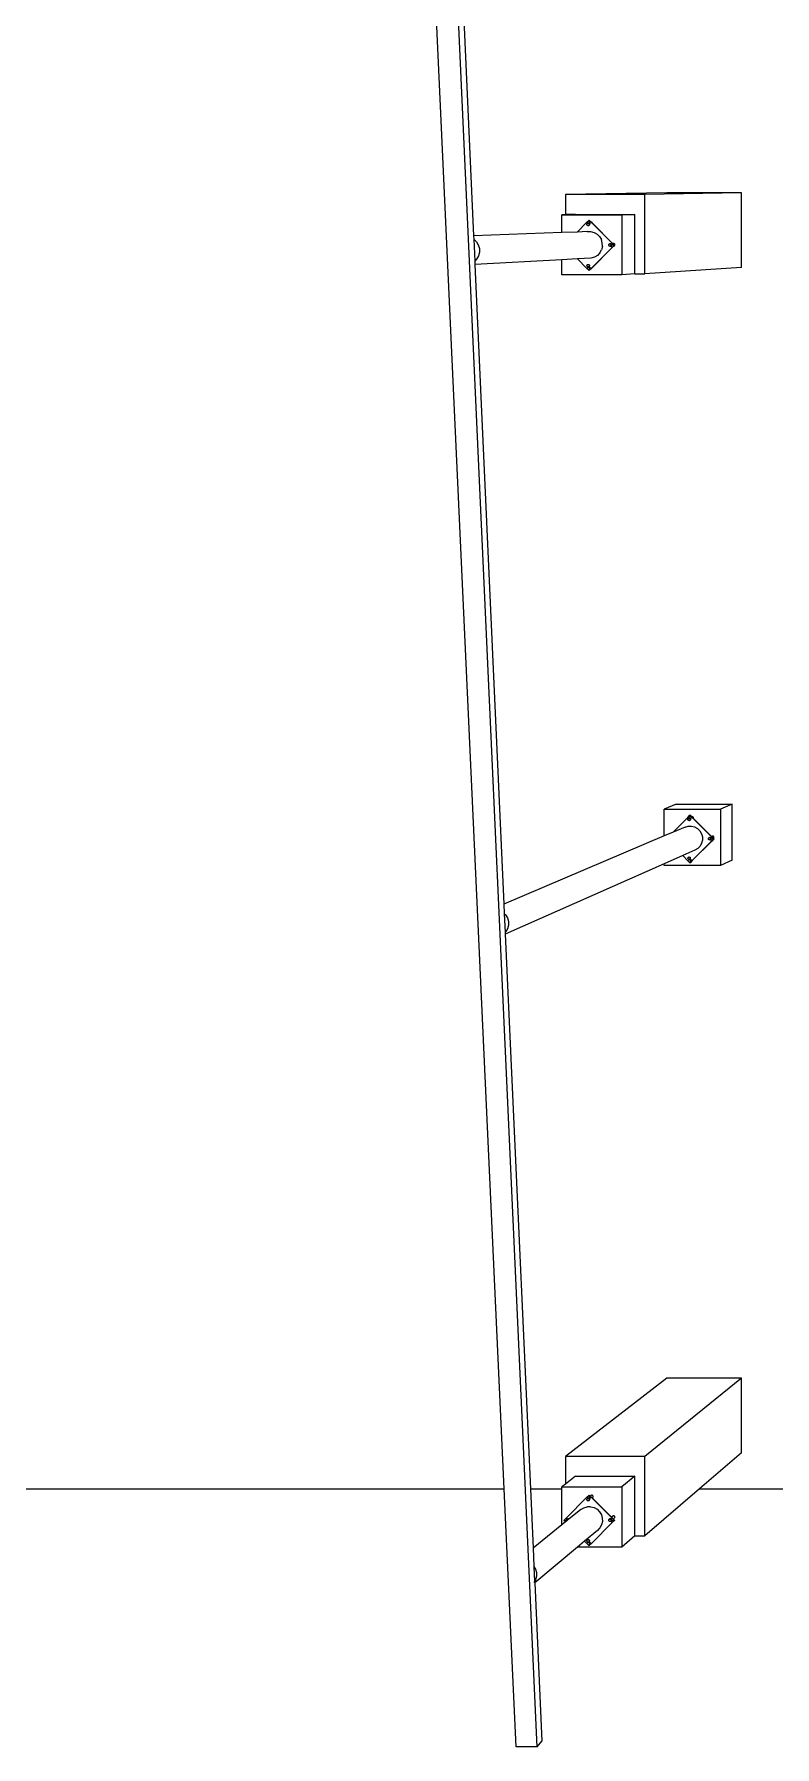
# Model space of a CAD drawing. Header units: inches. Extents: x -1152 to 1243, y -567 to 664.
# Drawn here: x -790 to -524, y -567 to 48 of the extents above; entities that cross this region are included whole.
import ezdxf

# ---------------------------------------------------------------- set-up
doc = ezdxf.new("R2010")
doc.units = ezdxf.units.IN
doc.header["$MEASUREMENT"] = 0

msp = doc.modelspace()

# ---------------------------------------------------------------- linework, layer by layer
for p, q in [((-609.04404, -566.54973), (-658.96416, 529.8555)), ((-620.80275, -473.91114), (-662.20515, 424.37246)), ((-642.70086, 215.36606), (-631.84101, -23.94723)), ((-562.43438, -8.49912), (-598.84842, -9.04938)), ((-570.29792, -9.04938), (-598.84842, -9.04938)), ((-598.84842, -9.04938), (-598.84842, -16.28405)), ((-535.61995, -8.49912), (-570.29792, -9.04938)), ((-570.29792, -37.59988), (-570.29792, -9.04938)), ((-535.61995, -8.49912), (-562.43438, -8.49912)), ((-535.61995, -35.31356), (-535.61995, -8.49912)), ((-598.84842, -16.28405), (-600.13649, -16.31908)), ((-600.13649, -16.31908), (-578.5489, -16.31908)), ((-600.13649, -22.74561), (-600.13649, -16.31908)), ((-595.27961, -16.18701), (-598.84842, -16.28405)), ((-595.27961, -16.18701), (-573.86673, -16.18701)), ((-591.14864, -19.01846), (-590.34756, -18.21738)), ((-590.31507, -18.21638), (-590.34756, -18.21738)), ((-590.34756, -18.21738), (-589.54648, -19.01846)), ((-590.34756, -18.21738), (-590.34756, -19.34421)), ((-590.31507, -18.21638), (-589.51403, -19.01742)), ((-573.86673, -16.18701), (-578.5489, -16.31908)), ((-578.5489, -16.31908), (-578.5489, -37.90666)), ((-573.86673, -37.59988), (-573.86673, -16.18701)), ((-600.13649, -22.74561), (-631.84101, -23.94723)), ((-631.84101, -23.94723), (-631.79028, -25.06511)), ((-594.66855, -22.53837), (-600.13649, -22.74561)), ((-594.66855, -22.53837), (-591.14864, -19.01846)), ((-591.03429, -22.40063), (-594.66855, -22.53837)), ((-591.14864, -19.01846), (-590.91401, -19.1985)), ((-591.13074, -19.79767), (-591.11594, -19.68525)), ((-591.11594, -19.91009), (-591.13074, -19.79767)), ((-591.11594, -19.68525), (-591.07255, -19.58049)), ((-591.07255, -20.01485), (-591.11594, -19.91009)), ((-591.07255, -19.58049), (-591.00352, -19.49054)), ((-591.00352, -20.10481), (-591.07255, -20.01485)), ((-591.03429, -22.40063), (-589.7793, -22.38503)), ((-591.00352, -19.49054), (-590.91356, -19.42151)), ((-590.91356, -20.17384), (-591.00352, -20.10481)), ((-590.91401, -19.1985), (-590.64078, -19.31168)), ((-590.91356, -19.42151), (-590.88242, -19.40861)), ((-590.8088, -20.21723), (-590.91356, -20.17384)), ((-590.88242, -19.40861), (-590.8088, -19.37812)), ((-590.86494, -19.3952), (-590.88242, -19.40861)), ((-590.7565, -19.35028), (-590.86494, -19.3952)), ((-590.8088, -19.37812), (-590.69638, -19.36331)), ((-590.69638, -20.23203), (-590.8088, -20.21723)), ((-590.7605, -20.22359), (-590.74567, -20.22973)), ((-590.64013, -19.33496), (-590.7565, -19.35028)), ((-590.74567, -20.22973), (-590.6293, -20.24505)), ((-590.6293, -19.36112), (-590.69638, -19.36331)), ((-590.69638, -19.36331), (-590.67119, -19.36663)), ((-590.65411, -20.22646), (-590.69638, -20.23203)), ((-590.6293, -20.22973), (-590.69638, -20.23203)), ((-590.67119, -19.36663), (-590.6293, -19.36112)), ((-590.67119, -19.36663), (-590.58396, -19.37812)), ((-590.58396, -20.21723), (-590.65411, -20.22646)), ((-590.6293, -20.22973), (-590.65411, -20.22646)), ((-590.64078, -19.31168), (-590.34756, -19.35028)), ((-590.52376, -19.35028), (-590.64013, -19.33496)), ((-590.6293, -19.36112), (-590.51689, -19.37591)), ((-590.51689, -20.21493), (-590.6293, -20.22973)), ((-590.6293, -20.22973), (-590.6293, -20.2232)), ((-590.6293, -20.24505), (-590.51292, -20.22973)), ((-590.6293, -20.23279), (-590.6293, -20.22973)), ((-590.6293, -20.24505), (-590.6293, -20.23279)), ((-590.58396, -19.37812), (-590.4792, -19.42151)), ((-590.4792, -20.17384), (-590.58396, -20.21723)), ((-590.41531, -19.3952), (-590.52376, -19.35028)), ((-590.51689, -19.37591), (-590.41214, -19.4193)), ((-590.41531, -20.17398), (-590.51689, -20.21493)), ((-590.51292, -20.22973), (-590.40448, -20.18481)), ((-590.4792, -19.42151), (-590.38924, -19.49054)), ((-590.38924, -20.10481), (-590.4792, -20.17384)), ((-590.32219, -19.46665), (-590.41531, -19.3952)), ((-590.32219, -20.10253), (-590.41531, -20.17398)), ((-590.41214, -19.4193), (-590.32219, -19.48832)), ((-590.40448, -20.18481), (-590.31136, -20.11336)), ((-590.38924, -19.49054), (-590.32022, -19.58049)), ((-590.35914, -20.06558), (-590.38924, -20.10481)), ((-590.32022, -20.01485), (-590.35914, -20.06558)), ((-590.35914, -20.06558), (-590.32219, -20.10253)), ((-590.34756, -19.35028), (-590.05435, -19.31168)), ((-590.25074, -19.55978), (-590.32219, -19.46665)), ((-590.32219, -19.48832), (-590.25317, -19.57827)), ((-590.32219, -20.10253), (-590.25074, -20.0094)), ((-590.32022, -19.58049), (-590.27682, -19.68525)), ((-590.27682, -19.91009), (-590.32022, -20.01485)), ((-590.23991, -19.57061), (-590.31136, -19.47749)), ((-590.31136, -20.11336), (-590.23991, -20.02024)), ((-590.27682, -19.68525), (-590.26202, -19.79767)), ((-590.26202, -19.79767), (-590.27682, -19.91009)), ((-590.25317, -19.57827), (-590.20979, -19.68302)), ((-590.20582, -19.66822), (-590.25074, -19.55978)), ((-590.25074, -20.0094), (-590.21157, -19.91484)), ((-590.19499, -19.67905), (-590.23991, -19.57061)), ((-590.23991, -20.02024), (-590.19625, -19.91484)), ((-590.21157, -19.91484), (-590.20979, -19.90783)), ((-590.20979, -19.68302), (-590.19499, -19.79542)), ((-590.19499, -19.79542), (-590.20979, -19.90783)), ((-590.20979, -19.90783), (-590.20582, -19.90096)), ((-590.1905, -19.78459), (-590.20582, -19.66822)), ((-590.20582, -19.90096), (-590.1905, -19.78459)), ((-590.19625, -19.91484), (-590.19499, -19.9118)), ((-590.17967, -19.79542), (-590.19499, -19.67905)), ((-590.19499, -19.9118), (-590.17967, -19.79542)), ((-590.05435, -19.31168), (-589.78111, -19.1985)), ((-589.78111, -19.1985), (-589.54648, -19.01846)), ((-589.7793, -22.38503), (-588.56304, -22.69478)), ((-589.51403, -19.01742), (-589.54648, -19.01846)), ((-589.54648, -19.01846), (-582.06321, -26.50173)), ((-589.51403, -19.01742), (-589.22161, -19.30983)), ((-589.11837, -19.3526), (-589.22161, -19.30983)), ((-589.22161, -19.30983), (-588.9114, -19.62005)), ((-589.02546, -19.42389), (-589.11837, -19.3526)), ((-588.95416, -19.51681), (-589.02546, -19.42389)), ((-588.9114, -19.62005), (-588.95416, -19.51681)), ((-588.9114, -19.62005), (-582.03117, -26.50027)), ((-588.56304, -22.69478), (-587.46839, -23.30877)), ((-587.46839, -23.30877), (-586.56994, -24.18515)), ((-586.56994, -24.18515), (-585.92894, -25.26421)), ((-631.79028, -25.06511), (-631.78662, -25.06717)), ((-631.79028, -25.06511), (-631.42978, -33.0093)), ((-631.78662, -25.06717), (-630.8204, -26.00966)), ((-630.8204, -26.00966), (-630.13104, -27.17012)), ((-630.13104, -27.17012), (-629.76552, -28.46946)), ((-629.74875, -29.81913), (-630.08186, -31.12715)), ((-629.76552, -28.46946), (-629.74875, -29.81913)), ((-582.06321, -28.10389), (-589.53128, -35.57196)), ((-582.03117, -28.10235), (-589.51403, -35.5852)), ((-586.4972, -30.03831), (-587.37358, -30.93675)), ((-586.4972, -30.03831), (-585.88321, -28.94365)), ((-585.58906, -26.4724), (-585.92894, -25.26421)), ((-585.57346, -27.72739), (-585.88321, -28.94365)), ((-585.57346, -27.72739), (-585.58906, -26.4724)), ((-583.29578, -27.18648), (-583.28098, -27.07406)), ((-583.28098, -27.2989), (-583.29578, -27.18648)), ((-583.28098, -27.07406), (-583.23758, -26.9693)), ((-583.23758, -27.40366), (-583.28098, -27.2989)), ((-583.23758, -26.9693), (-583.16856, -26.87934)), ((-583.16856, -27.49362), (-583.23758, -27.40366)), ((-583.16856, -26.87934), (-583.0786, -26.81031)), ((-583.0786, -27.56264), (-583.16856, -27.49362)), ((-583.0786, -26.81031), (-583.05177, -26.7992)), ((-582.97384, -27.60604), (-583.0786, -27.56264)), ((-583.05177, -26.7992), (-582.97384, -26.76692)), ((-583.03087, -26.78317), (-583.05177, -26.7992)), ((-582.92243, -26.73825), (-583.03087, -26.78317)), ((-582.97384, -26.76692), (-582.86142, -26.75212)), ((-582.86142, -27.62084), (-582.97384, -27.60604)), ((-582.92387, -27.61261), (-582.9116, -27.6177)), ((-582.80606, -26.72293), (-582.92243, -26.73825)), ((-582.9116, -27.6177), (-582.79522, -27.63302)), ((-582.79522, -26.74908), (-582.86142, -26.75212)), ((-582.86142, -26.75212), (-582.83986, -26.75496)), ((-582.83887, -27.61787), (-582.86142, -27.62084)), ((-582.82825, -27.61927), (-582.86142, -27.62084)), ((-582.83986, -26.75496), (-582.79522, -26.74908)), ((-582.83986, -26.75496), (-582.749, -26.76692)), ((-582.81641, -27.61491), (-582.83887, -27.61787)), ((-582.83887, -27.61787), (-582.82825, -27.61927)), ((-582.79522, -27.6177), (-582.82825, -27.61927)), ((-582.82825, -27.61927), (-582.80606, -27.62219)), ((-582.749, -27.60604), (-582.81641, -27.61491)), ((-582.79522, -27.6177), (-582.81641, -27.61491)), ((-582.68969, -26.73825), (-582.80606, -26.72293)), ((-582.80606, -27.62219), (-582.79522, -27.62076)), ((-582.79522, -26.74908), (-582.68282, -26.76388)), ((-582.68282, -27.6029), (-582.79522, -27.6177)), ((-582.79522, -27.62076), (-582.68969, -27.60687)), ((-582.79522, -27.6177), (-582.79522, -27.61212)), ((-582.79522, -27.62076), (-582.79522, -27.6177)), ((-582.79522, -27.63302), (-582.67885, -27.6177)), ((-582.79522, -27.63302), (-582.79522, -27.62076)), ((-582.749, -26.76692), (-582.64424, -26.81031)), ((-582.64424, -27.56264), (-582.749, -27.60604)), ((-582.58124, -26.78317), (-582.68969, -26.73825)), ((-582.68969, -27.60687), (-582.68282, -27.6029)), ((-582.68282, -26.76388), (-582.57807, -26.80727)), ((-582.58124, -27.56195), (-582.68282, -27.6029)), ((-582.67885, -27.6177), (-582.57041, -27.57278)), ((-582.64424, -26.81031), (-582.55428, -26.87934)), ((-582.55428, -27.49362), (-582.64424, -27.56264)), ((-582.48812, -26.85462), (-582.58124, -26.78317)), ((-582.58124, -27.56195), (-582.48812, -27.49049)), ((-582.57807, -26.80727), (-582.48812, -26.87629)), ((-582.57041, -27.57278), (-582.47729, -27.50133)), ((-582.55428, -26.87934), (-582.48525, -26.9693)), ((-582.48525, -27.40366), (-582.55428, -27.49362)), ((-582.41667, -26.94774), (-582.48812, -26.85462)), ((-582.48812, -26.87629), (-582.4191, -26.96624)), ((-582.41667, -27.39737), (-582.48812, -27.49049)), ((-582.48525, -26.9693), (-582.44186, -27.07406)), ((-582.44186, -27.2989), (-582.48525, -27.40366)), ((-582.40583, -26.95858), (-582.47729, -26.86546)), ((-582.47729, -27.50133), (-582.40583, -27.40821)), ((-582.44186, -27.07406), (-582.42706, -27.18648)), ((-582.42706, -27.18648), (-582.44186, -27.2989)), ((-582.4191, -26.96624), (-582.37572, -27.07098)), ((-582.37175, -27.05619), (-582.41667, -26.94774)), ((-582.39086, -27.33447), (-582.41667, -27.39737)), ((-582.36092, -27.06702), (-582.40583, -26.95858)), ((-582.40583, -27.40821), (-582.36218, -27.30281)), ((-582.37011, -27.11354), (-582.39422, -27.29667)), ((-582.3775, -27.30281), (-582.39086, -27.33447)), ((-582.39086, -27.33447), (-582.35643, -27.59603)), ((-582.37572, -27.2958), (-582.3775, -27.30281)), ((-582.36218, -27.30281), (-582.3775, -27.30281)), ((-582.37572, -27.07098), (-582.37011, -27.11354)), ((-582.36092, -27.18339), (-582.37572, -27.2958)), ((-582.37572, -27.2958), (-582.37175, -27.28893)), ((-582.36716, -27.09108), (-582.37175, -27.05619)), ((-582.37175, -27.28893), (-582.35643, -27.17256)), ((-582.36716, -27.09108), (-582.37011, -27.11354)), ((-582.37011, -27.11354), (-582.36092, -27.18339)), ((-582.35643, -27.0096), (-582.36716, -27.09108)), ((-582.35643, -27.17256), (-582.36716, -27.09108)), ((-582.36218, -27.30281), (-582.36092, -27.29976)), ((-581.26213, -27.30281), (-582.36218, -27.30281)), ((-582.3456, -27.18339), (-582.36092, -27.06702)), ((-582.36092, -27.29976), (-582.3456, -27.18339)), ((-582.24325, -26.73636), (-582.35643, -27.0096)), ((-582.35643, -27.59603), (-582.24325, -27.86926)), ((-582.06321, -26.50173), (-582.24325, -26.73636)), ((-582.24325, -27.86926), (-582.06321, -28.10389)), ((-582.03117, -26.50027), (-582.06321, -26.50173)), ((-582.06321, -26.50173), (-581.26213, -27.30281)), ((-582.04441, -28.08509), (-582.06321, -28.10389)), ((-582.03117, -28.10235), (-582.06321, -28.10389)), ((-581.52007, -27.56075), (-582.04441, -28.08509)), ((-582.04441, -28.08509), (-582.03117, -28.10235)), ((-582.03117, -26.50027), (-581.85225, -26.6792)), ((-581.48496, -27.55613), (-582.03117, -28.10235)), ((-581.52583, -26.66423), (-581.85225, -26.6792)), ((-581.85225, -26.6792), (-581.78238, -26.74906)), ((-581.75015, -26.72434), (-581.78238, -26.74906)), ((-581.78238, -26.74906), (-581.23014, -27.30131)), ((-581.64195, -26.67952), (-581.75015, -26.72434)), ((-581.52583, -26.66423), (-581.64195, -26.67952)), ((-581.40972, -26.67952), (-581.52583, -26.66423)), ((-581.26213, -27.30281), (-581.52007, -27.56075)), ((-581.52007, -27.56075), (-581.48496, -27.55613)), ((-581.23014, -27.30131), (-581.48496, -27.55613)), ((-581.48496, -27.55613), (-581.40972, -27.54622)), ((-581.30151, -26.72434), (-581.40972, -26.67952)), ((-581.40972, -27.54622), (-581.30151, -27.5014)), ((-581.20859, -26.79563), (-581.30151, -26.72434)), ((-581.30151, -27.5014), (-581.20859, -27.43011)), ((-581.23014, -27.30131), (-581.26213, -27.30281)), ((-581.1373, -26.88855), (-581.20859, -26.79563)), ((-581.20859, -27.43011), (-581.13718, -27.33719)), ((-581.09248, -26.99675), (-581.1373, -26.88855)), ((-581.13718, -27.33719), (-581.09259, -27.22899)), ((-581.09259, -27.22899), (-581.07719, -27.11287)), ((-581.07719, -27.11287), (-581.09248, -26.99675)), ((-630.74217, -32.30438), (-631.42978, -33.0093)), ((-631.42978, -33.0093), (-631.37685, -34.17567)), ((-600.13649, -32.48467), (-631.37685, -34.17567)), ((-631.37685, -34.17567), (-620.95151, -263.91383)), ((-630.08186, -31.12715), (-630.74217, -32.30438)), ((-594.55334, -32.18246), (-600.13649, -32.48467)), ((-600.13649, -37.90666), (-600.13649, -32.48467)), ((-589.66083, -31.91764), (-594.55334, -32.18246)), ((-591.14864, -35.58716), (-594.55334, -32.18246)), ((-590.91401, -35.40712), (-591.14864, -35.58716)), ((-590.34756, -36.38824), (-591.14864, -35.58716)), ((-591.14157, -34.61356), (-591.12677, -34.50114)), ((-591.12677, -34.72598), (-591.14157, -34.61356)), ((-591.12677, -34.50114), (-591.08338, -34.39638)), ((-591.08338, -34.83074), (-591.12677, -34.72598)), ((-591.08338, -34.39638), (-591.01435, -34.30642)), ((-591.01435, -34.92069), (-591.08338, -34.83074)), ((-591.01435, -34.30642), (-590.92439, -34.23739)), ((-590.92439, -34.98972), (-591.01435, -34.92069)), ((-590.92439, -34.23739), (-590.81964, -34.194)), ((-590.81964, -35.03311), (-590.92439, -34.98972)), ((-590.64078, -35.29394), (-590.91401, -35.40712)), ((-590.81964, -34.194), (-590.70722, -34.1792)), ((-590.76538, -35.04026), (-590.81964, -35.03311)), ((-590.76538, -35.04026), (-590.7565, -35.04393)), ((-590.70722, -35.04792), (-590.76538, -35.04026)), ((-590.7565, -35.04393), (-590.64013, -35.05926)), ((-590.64013, -34.17532), (-590.70722, -34.1792)), ((-590.70722, -34.1792), (-590.68841, -34.18168)), ((-590.65856, -35.04151), (-590.70722, -35.04792)), ((-590.64013, -35.04393), (-590.70722, -35.04792)), ((-590.68841, -34.18168), (-590.64013, -34.17532)), ((-590.68841, -34.18168), (-590.5948, -34.194)), ((-590.5948, -35.03311), (-590.65856, -35.04151)), ((-590.64013, -35.04393), (-590.65856, -35.04151)), ((-590.34756, -35.25534), (-590.64078, -35.29394)), ((-590.64013, -34.17532), (-590.52772, -34.19012)), ((-590.52772, -35.02914), (-590.64013, -35.04393)), ((-590.64013, -35.04393), (-590.64013, -35.03908)), ((-590.64013, -35.05926), (-590.52376, -35.04393)), ((-590.64013, -35.05926), (-590.64013, -35.04393)), ((-590.5948, -34.194), (-590.49004, -34.23739)), ((-590.49004, -34.98972), (-590.5948, -35.03311)), ((-590.52772, -34.19012), (-590.42298, -34.2335)), ((-590.42298, -34.98575), (-590.52772, -35.02914)), ((-590.52376, -35.04393), (-590.41531, -34.99902)), ((-590.49004, -34.23739), (-590.40008, -34.30642)), ((-590.40008, -34.92069), (-590.49004, -34.98972)), ((-590.42298, -34.2335), (-590.33303, -34.30252)), ((-590.33303, -34.91673), (-590.42298, -34.98575)), ((-590.41531, -34.99902), (-590.32219, -34.92756)), ((-590.40008, -34.30642), (-590.33105, -34.39638)), ((-590.33105, -34.83074), (-590.40008, -34.92069)), ((-590.05435, -35.29394), (-590.34756, -35.25534)), ((-590.33031, -36.37099), (-590.34756, -36.38824)), ((-590.31507, -36.38624), (-590.34756, -36.38824)), ((-590.33303, -34.30252), (-590.26401, -34.39247)), ((-590.26401, -34.82678), (-590.33303, -34.91673)), ((-590.33105, -34.39638), (-590.28766, -34.50114)), ((-590.28766, -34.72598), (-590.33105, -34.83074)), ((-589.54648, -35.58716), (-590.33031, -36.37099)), ((-590.31507, -36.38624), (-590.33031, -36.37099)), ((-590.25074, -34.38481), (-590.32219, -34.29169)), ((-590.32219, -34.92756), (-590.25074, -34.83444)), ((-590.32219, -34.92756), (-590.32219, -36.38824)), ((-589.51403, -35.5852), (-590.31507, -36.38624)), ((-590.28766, -34.50114), (-590.27286, -34.61356)), ((-590.27286, -34.61356), (-590.28766, -34.72598)), ((-590.26401, -34.39247), (-590.22062, -34.49722)), ((-590.22062, -34.72203), (-590.26401, -34.82678)), ((-590.20582, -34.49325), (-590.25074, -34.38481)), ((-590.25074, -34.83444), (-590.20582, -34.726)), ((-590.22062, -34.49722), (-590.20582, -34.60963)), ((-590.20582, -34.60963), (-590.22062, -34.72203)), ((-590.1905, -34.60963), (-590.20582, -34.49325)), ((-590.20582, -34.726), (-590.1905, -34.60963)), ((-589.78111, -35.40712), (-590.05435, -35.29394)), ((-589.54648, -35.58716), (-589.78111, -35.40712)), ((-588.45264, -31.57775), (-589.66083, -31.91764)), ((-589.53128, -35.57196), (-589.54648, -35.58716)), ((-589.51403, -35.5852), (-589.54648, -35.58716)), ((-589.51403, -35.5852), (-589.53128, -35.57196)), ((-587.37358, -30.93675), (-588.45264, -31.57775)), ((-535.61995, -35.31356), (-570.29792, -37.59988)), ((-578.5489, -37.90666), (-600.13649, -37.90666)), ((-573.86673, -37.59988), (-578.5489, -37.90666)), ((-573.86673, -37.59988), (-570.29792, -37.59988)), ((-559.08258, -228.04232), (-563.36462, -229.78891)), ((-563.36462, -229.78891), (-543.09977, -229.78891)), ((-563.36462, -239.43853), (-563.36462, -229.78891)), ((-560.16959, -238.08059), (-554.85265, -232.76365)), ((-559.08258, -228.04232), (-538.97175, -228.04232)), ((-554.85265, -232.76365), (-554.10075, -232.01175)), ((-554.85265, -232.76365), (-554.63242, -232.93263)), ((-554.83197, -233.5178), (-554.81808, -233.41228)), ((-554.81808, -233.62331), (-554.83197, -233.5178)), ((-554.81808, -233.41228), (-554.77735, -233.31395)), ((-554.77735, -233.72164), (-554.81808, -233.62331)), ((-554.77735, -233.31395), (-554.71256, -233.22952)), ((-554.71256, -233.22952), (-554.70256, -233.22185)), ((-554.70256, -233.22185), (-554.62813, -233.16473)), ((-554.67377, -233.18432), (-554.70256, -233.22185)), ((-554.58636, -233.11725), (-554.67377, -233.18432)), ((-554.63242, -232.93263), (-554.37596, -233.03886)), ((-554.57004, -233.14067), (-554.62813, -233.16473)), ((-554.48458, -233.07509), (-554.58636, -233.11725)), ((-554.57004, -233.14067), (-554.56901, -233.13988)), ((-554.56901, -233.13988), (-554.5298, -233.124)), ((-554.5298, -233.124), (-554.47069, -233.09915)), ((-554.5298, -233.124), (-554.42428, -233.11011)), ((-554.37535, -233.06071), (-554.48458, -233.07509)), ((-554.47069, -233.09915), (-554.36519, -233.08526)), ((-554.42428, -233.11011), (-554.31877, -233.124)), ((-554.37596, -233.03886), (-554.10075, -233.07509)), ((-554.26613, -233.07509), (-554.37535, -233.06071)), ((-554.36519, -233.08526), (-554.25968, -233.09915)), ((-554.31877, -233.124), (-554.22044, -233.16473)), ((-554.16434, -233.11725), (-554.26613, -233.07509)), ((-554.25968, -233.09915), (-554.16136, -233.13988)), ((-554.22044, -233.16473), (-554.13601, -233.22952)), ((-554.07694, -233.18432), (-554.16434, -233.11725)), ((-554.16136, -233.13988), (-554.07694, -233.20466)), ((-554.13601, -233.22952), (-554.07122, -233.31395)), ((-554.07212, -231.99977), (-554.10075, -232.01175)), ((-554.10075, -232.01175), (-553.34885, -232.76365)), ((-554.10075, -232.01175), (-554.10075, -233.06939)), ((-554.10075, -233.07509), (-553.82554, -233.03886)), ((-554.00987, -233.27172), (-554.07694, -233.18432)), ((-554.07694, -233.20466), (-554.01216, -233.28908)), ((-554.07694, -233.78115), (-554.00987, -233.69375)), ((-554.07212, -231.99977), (-553.43751, -232.63437)), ((-554.07122, -233.31395), (-554.03049, -233.41228)), ((-554.03049, -233.62331), (-554.07122, -233.72164)), ((-553.9997, -233.28189), (-554.06677, -233.19449)), ((-554.06677, -233.79132), (-553.9997, -233.70391)), ((-554.03049, -233.41228), (-554.0166, -233.5178)), ((-554.0166, -233.5178), (-554.03049, -233.62331)), ((-554.01216, -233.28908), (-553.97143, -233.3874)), ((-553.96771, -233.37351), (-554.00987, -233.27172)), ((-554.00987, -233.69375), (-553.97311, -233.60499)), ((-553.95754, -233.38368), (-553.9997, -233.28189)), ((-553.9997, -233.70391), (-553.95873, -233.60499)), ((-553.97311, -233.60499), (-553.97143, -233.59841)), ((-553.97143, -233.3874), (-553.95754, -233.4929)), ((-553.95754, -233.4929), (-553.97143, -233.59841)), ((-553.97143, -233.59841), (-553.96771, -233.59196)), ((-553.95333, -233.48274), (-553.96771, -233.37351)), ((-553.96771, -233.59196), (-553.95333, -233.48274)), ((-553.95873, -233.60499), (-553.95754, -233.60213)), ((-553.94316, -233.4929), (-553.95754, -233.38368)), ((-553.95754, -233.60213), (-553.94316, -233.4929)), ((-553.82554, -233.03886), (-553.56908, -232.93263)), ((-553.56908, -232.93263), (-553.34885, -232.76365)), ((-553.3412, -232.59448), (-553.43751, -232.63437)), ((-553.43751, -232.63437), (-553.32027, -232.75162)), ((-553.32027, -232.75162), (-553.34885, -232.76365)), ((-553.34885, -232.76365), (-546.32505, -239.78745)), ((-553.2322, -232.58013), (-553.3412, -232.59448)), ((-553.32027, -232.75162), (-552.86529, -233.2066)), ((-553.12319, -232.59448), (-553.2322, -232.58013)), ((-553.02162, -232.63655), (-553.12319, -232.59448)), ((-552.9344, -232.70348), (-553.02162, -232.63655)), ((-552.86747, -232.7907), (-552.9344, -232.70348)), ((-552.82539, -232.89228), (-552.86747, -232.7907)), ((-552.86529, -233.2066), (-552.82539, -233.11028)), ((-552.86529, -233.2066), (-546.39014, -239.68175)), ((-552.81104, -233.00128), (-552.82539, -232.89228)), ((-552.82539, -233.11028), (-552.81104, -233.00128)), ((-538.97175, -228.04232), (-543.09977, -229.78891)), ((-543.09977, -229.78891), (-543.09977, -250.05376)), ((-538.97175, -248.15314), (-538.97175, -228.04232)), ((-563.36462, -239.43853), (-620.95151, -263.91383)), ((-560.16959, -238.08059), (-563.36462, -239.43853)), ((-555.87933, -236.25716), (-560.16959, -238.08059)), ((-555.87933, -236.25716), (-554.74532, -235.93815)), ((-554.71256, -233.80607), (-554.77735, -233.72164)), ((-554.74532, -235.93815), (-553.56738, -235.92351)), ((-554.62813, -233.87086), (-554.71256, -233.80607)), ((-554.5298, -233.91159), (-554.62813, -233.87086)), ((-554.42428, -233.92548), (-554.5298, -233.91159)), ((-554.31877, -233.91159), (-554.42428, -233.92548)), ((-554.22044, -233.87086), (-554.31877, -233.91159)), ((-554.30895, -233.90752), (-554.25596, -233.90055)), ((-554.25596, -233.90055), (-554.15417, -233.85839)), ((-554.13601, -233.80607), (-554.22044, -233.87086)), ((-554.16434, -233.84822), (-554.22044, -233.87086)), ((-554.07694, -233.78115), (-554.16434, -233.84822)), ((-554.15417, -233.85839), (-554.06677, -233.79132)), ((-554.09954, -233.75855), (-554.13601, -233.80607)), ((-554.07122, -233.72164), (-554.09954, -233.75855)), ((-554.09954, -233.75855), (-554.07694, -233.78115)), ((-553.56738, -235.92351), (-552.42579, -236.21424)), ((-552.42579, -236.21424), (-551.39835, -236.79053)), ((-551.39835, -236.79053), (-550.55507, -237.61311)), ((-550.55507, -237.61311), (-549.95343, -238.62591)), ((-549.95343, -238.62591), (-549.63441, -239.75992)), ((-549.63441, -239.75992), (-549.61977, -240.93785)), ((-546.32505, -239.78745), (-546.49404, -240.00767)), ((-546.10487, -239.55661), (-546.39014, -239.68175)), ((-546.39014, -239.68175), (-546.29683, -239.77506)), ((-546.29683, -239.77506), (-546.32505, -239.78745)), ((-546.32505, -239.78745), (-545.57316, -240.53935)), ((-546.29683, -239.77506), (-545.75592, -240.31597)), ((-546.10487, -239.55661), (-546.11243, -239.56241)), ((-546.00329, -239.51453), (-546.10487, -239.55661)), ((-545.89429, -239.50018), (-546.00329, -239.51453)), ((-545.78529, -239.51453), (-545.89429, -239.50018)), ((-545.68372, -239.55661), (-545.78529, -239.51453)), ((-545.59649, -239.62353), (-545.68372, -239.55661)), ((-545.52956, -239.71076), (-545.59649, -239.62353)), ((-545.48749, -239.81233), (-545.52956, -239.71076)), ((-545.47314, -239.92133), (-545.48749, -239.81233)), ((-552.32217, -244.55181), (-556.68441, -246.48328)), ((-546.32505, -241.29124), (-553.32918, -248.29537)), ((-546.29683, -241.27878), (-553.32027, -248.30221)), ((-551.30937, -243.95016), (-552.32217, -244.55181)), ((-550.48679, -243.10688), (-551.30937, -243.95016)), ((-549.91051, -242.07944), (-550.48679, -243.10688)), ((-549.61977, -240.93785), (-549.91051, -242.07944)), ((-547.47812, -240.45289), (-547.46423, -240.34737)), ((-547.46423, -240.55841), (-547.47812, -240.45289)), ((-547.46423, -240.34737), (-547.4235, -240.24905)), ((-547.4235, -240.65673), (-547.46423, -240.55841)), ((-547.4235, -240.24905), (-547.35871, -240.16461)), ((-547.35871, -240.74117), (-547.4235, -240.65673)), ((-547.35871, -240.16461), (-547.31121, -240.12816)), ((-547.27428, -240.80595), (-547.35871, -240.74117)), ((-547.2333, -240.05161), (-547.3207, -240.11867)), ((-547.3207, -240.11867), (-547.31121, -240.12816)), ((-547.31121, -240.12816), (-547.27428, -240.09982)), ((-547.21594, -240.07423), (-547.27428, -240.09982)), ((-547.27428, -240.09982), (-547.21999, -240.07734)), ((-547.17595, -240.84668), (-547.27428, -240.80595)), ((-547.13151, -240.00945), (-547.2333, -240.05161)), ((-547.21999, -240.07734), (-547.17595, -240.05909)), ((-547.21999, -240.07734), (-547.21594, -240.07423)), ((-547.21594, -240.07423), (-547.11762, -240.03351)), ((-547.17595, -240.05909), (-547.07043, -240.0452)), ((-547.07043, -240.86057), (-547.17595, -240.84668)), ((-547.02229, -239.99507), (-547.13151, -240.00945)), ((-547.11762, -240.03351), (-547.01212, -240.01962)), ((-547.07043, -240.0452), (-546.96492, -240.05909)), ((-546.96492, -240.84668), (-547.07043, -240.86057)), ((-546.91306, -240.00945), (-547.02229, -239.99507)), ((-547.01212, -240.01962), (-546.90661, -240.03351)), ((-546.96492, -240.05909), (-546.86659, -240.09982)), ((-546.86659, -240.80595), (-546.96492, -240.84668)), ((-546.95212, -240.84138), (-546.90289, -240.8349)), ((-546.81128, -240.05161), (-546.91306, -240.00945)), ((-546.90661, -240.03351), (-546.8083, -240.07423)), ((-546.90289, -240.8349), (-546.80111, -240.79274)), ((-546.86659, -240.09982), (-546.78216, -240.16461)), ((-546.86362, -240.80368), (-546.86659, -240.80595)), ((-546.78216, -240.74117), (-546.86362, -240.80368)), ((-546.81128, -240.78257), (-546.86362, -240.80368)), ((-546.72387, -240.11867), (-546.81128, -240.05161)), ((-546.81128, -240.78257), (-546.72387, -240.7155)), ((-546.8083, -240.07423), (-546.72387, -240.13901)), ((-546.80111, -240.79274), (-546.7137, -240.72567)), ((-546.78216, -240.16461), (-546.71737, -240.24905)), ((-546.71737, -240.65673), (-546.78216, -240.74117)), ((-546.65681, -240.20608), (-546.72387, -240.11867)), ((-546.72387, -240.13901), (-546.65909, -240.22344)), ((-546.65681, -240.6281), (-546.72387, -240.7155)), ((-546.71737, -240.24905), (-546.67664, -240.34737)), ((-546.67664, -240.55841), (-546.71737, -240.65673)), ((-546.64664, -240.21625), (-546.7137, -240.12884)), ((-546.7137, -240.72567), (-546.64664, -240.63827)), ((-546.67664, -240.34737), (-546.66275, -240.45289)), ((-546.66275, -240.45289), (-546.67664, -240.55841)), ((-546.65909, -240.22344), (-546.61837, -240.32175)), ((-546.61465, -240.30786), (-546.65681, -240.20608)), ((-546.63253, -240.56949), (-546.65681, -240.6281)), ((-546.60448, -240.31803), (-546.64664, -240.21625)), ((-546.64664, -240.63827), (-546.60566, -240.53935)), ((-546.61311, -240.36169), (-546.6365, -240.53935)), ((-546.6365, -240.53935), (-546.63253, -240.56949)), ((-546.62004, -240.53935), (-546.63253, -240.56949)), ((-546.63253, -240.56949), (-546.60027, -240.81456)), ((-546.62004, -240.53935), (-546.6308, -240.53935)), ((-546.61837, -240.53276), (-546.62004, -240.53935)), ((-546.60566, -240.53935), (-546.62004, -240.53935)), ((-546.61837, -240.32175), (-546.61311, -240.36169)), ((-546.60448, -240.42726), (-546.61837, -240.53276)), ((-546.61837, -240.53276), (-546.61465, -240.52632)), ((-546.61033, -240.34061), (-546.61465, -240.30786)), ((-546.61465, -240.52632), (-546.60027, -240.41709)), ((-546.61033, -240.34061), (-546.61311, -240.36169)), ((-546.61311, -240.36169), (-546.60448, -240.42726)), ((-546.60027, -240.26413), (-546.61033, -240.34061)), ((-546.60027, -240.41709), (-546.61033, -240.34061)), ((-546.60566, -240.53935), (-546.60448, -240.53648)), ((-545.57316, -240.53935), (-546.60566, -240.53935)), ((-546.5901, -240.42726), (-546.60448, -240.31803)), ((-546.60448, -240.53648), (-546.5901, -240.42726)), ((-546.49404, -240.00767), (-546.60027, -240.26413)), ((-546.60027, -240.81456), (-546.49404, -241.07102)), ((-546.49404, -241.07102), (-546.32505, -241.29124)), ((-546.30367, -241.26986), (-546.32505, -241.29124)), ((-546.29683, -241.27878), (-546.32505, -241.29124)), ((-545.57316, -240.53935), (-546.30367, -241.26986)), ((-546.30367, -241.26986), (-546.29683, -241.27878)), ((-545.54497, -240.52692), (-546.29683, -241.27878)), ((-545.75592, -240.31597), (-545.68372, -240.28606)), ((-545.75592, -240.31597), (-545.75461, -240.31728)), ((-545.68372, -240.28606), (-545.75461, -240.31728)), ((-545.75461, -240.31728), (-545.54497, -240.52692)), ((-545.68372, -240.28606), (-545.59649, -240.21913)), ((-545.59649, -240.21913), (-545.52956, -240.13191)), ((-545.54497, -240.52692), (-545.57316, -240.53935)), ((-545.52956, -240.13191), (-545.48749, -240.03034)), ((-545.48749, -240.03034), (-545.47314, -239.92133)), ((-563.36462, -249.44108), (-620.46106, -274.72168)), ((-556.68441, -246.48328), (-563.36462, -249.44108)), ((-563.36462, -250.05376), (-563.36462, -249.44108)), ((-543.09977, -250.05376), (-563.36462, -250.05376)), ((-554.85265, -248.31504), (-556.68441, -246.48328)), ((-554.63242, -248.14606), (-554.85265, -248.31504)), ((-554.10075, -249.06694), (-554.85265, -248.31504)), ((-554.84214, -247.4239), (-554.82825, -247.31839)), ((-554.82825, -247.52942), (-554.84214, -247.4239)), ((-554.82825, -247.31839), (-554.78752, -247.22006)), ((-554.78752, -247.62775), (-554.82825, -247.52942)), ((-554.78752, -247.22006), (-554.72273, -247.13563)), ((-554.72273, -247.71218), (-554.78752, -247.62775)), ((-554.72273, -247.13563), (-554.6383, -247.07084)), ((-554.6383, -247.77697), (-554.72273, -247.71218)), ((-554.57917, -247.0445), (-554.6383, -247.07084)), ((-554.6383, -247.07084), (-554.58441, -247.04851)), ((-554.53997, -247.8177), (-554.6383, -247.77697)), ((-554.37596, -248.03983), (-554.63242, -248.14606)), ((-554.58441, -247.04851), (-554.53997, -247.03011)), ((-554.58441, -247.04851), (-554.57917, -247.0445)), ((-554.57917, -247.0445), (-554.48086, -247.00378)), ((-554.53997, -247.03011), (-554.43445, -247.01622)), ((-554.43445, -247.83159), (-554.53997, -247.8177)), ((-554.48086, -247.00378), (-554.37535, -246.98989)), ((-554.43445, -247.01622), (-554.32894, -247.03011)), ((-554.32894, -247.8177), (-554.43445, -247.83159)), ((-554.10075, -248.0036), (-554.37596, -248.03983)), ((-554.37535, -246.98989), (-554.26985, -247.00378)), ((-554.32894, -247.03011), (-554.23061, -247.07084)), ((-554.31387, -247.81146), (-554.32894, -247.8177)), ((-554.23061, -247.77697), (-554.31387, -247.81146)), ((-554.31387, -247.81146), (-554.26613, -247.80517)), ((-554.26985, -247.00378), (-554.17153, -247.0445)), ((-554.26613, -247.80517), (-554.16434, -247.76301)), ((-554.23061, -247.07084), (-554.14618, -247.13563)), ((-554.17153, -247.75056), (-554.23061, -247.77697)), ((-554.22511, -247.77275), (-554.23061, -247.77697)), ((-554.14618, -247.71218), (-554.22511, -247.77275)), ((-554.17153, -247.75056), (-554.22511, -247.77275)), ((-554.17153, -247.0445), (-554.08711, -247.10928)), ((-554.08711, -247.68577), (-554.17153, -247.75056)), ((-554.16434, -247.76301), (-554.07694, -247.69594)), ((-554.14618, -247.13563), (-554.08139, -247.22006)), ((-554.08139, -247.62775), (-554.14618, -247.71218)), ((-553.82554, -248.03983), (-554.10075, -248.0036)), ((-554.08, -249.04619), (-554.10075, -249.06694)), ((-554.07212, -249.05407), (-554.10075, -249.06694)), ((-554.08711, -247.10928), (-554.02233, -247.19371)), ((-554.02233, -247.60135), (-554.08711, -247.68577)), ((-554.08139, -247.22006), (-554.04066, -247.31839)), ((-554.04066, -247.52942), (-554.08139, -247.62775)), ((-553.34885, -248.31504), (-554.08, -249.04619)), ((-554.07212, -249.05407), (-554.08, -249.04619)), ((-554.00987, -247.18652), (-554.07694, -247.09911)), ((-554.07694, -247.69594), (-554.00987, -247.60854)), ((-554.07694, -247.69594), (-554.07694, -249.06694)), ((-553.32027, -248.30221), (-554.07212, -249.05407)), ((-554.04066, -247.31839), (-554.02677, -247.4239)), ((-554.02677, -247.4239), (-554.04066, -247.52942)), ((-554.02233, -247.19371), (-553.9816, -247.29202)), ((-553.9816, -247.50303), (-554.02233, -247.60135)), ((-553.96771, -247.2883), (-554.00987, -247.18652)), ((-554.00987, -247.60854), (-553.96771, -247.50676)), ((-553.9816, -247.29202), (-553.96771, -247.39753)), ((-553.96771, -247.39753), (-553.9816, -247.50303)), ((-553.95333, -247.39753), (-553.96771, -247.2883)), ((-553.96771, -247.50676), (-553.95333, -247.39753)), ((-553.56908, -248.14606), (-553.82554, -248.03983)), ((-553.34885, -248.31504), (-553.56908, -248.14606)), ((-553.32918, -248.29537), (-553.34885, -248.31504)), ((-553.32027, -248.30221), (-553.34885, -248.31504)), ((-553.32027, -248.30221), (-553.32918, -248.29537)), ((-538.97175, -248.15314), (-543.09977, -250.05376)), ((-620.95151, -263.91383), (-620.79827, -267.29071)), ((-620.79827, -267.29071), (-620.34445, -267.73338)), ((-620.79827, -267.29071), (-620.48706, -274.14863)), ((-620.34445, -267.73338), (-619.66654, -268.87457)), ((-619.66654, -268.87457), (-619.30709, -270.15233)), ((-619.30709, -270.15233), (-619.29059, -271.47958)), ((-620.26752, -273.92356), (-620.48706, -274.14863)), ((-620.48706, -274.14863), (-620.46106, -274.72168)), ((-620.46106, -274.72168), (-611.42199, -473.91114)), ((-619.61818, -272.76588), (-620.26752, -273.92356)), ((-619.29059, -271.47958), (-619.61818, -272.76588)), ((-562.43438, -434.17829), (-598.84842, -462.28857)), ((-535.61995, -434.17829), (-570.29792, -462.28857)), ((-535.61995, -434.17829), (-562.43438, -434.17829)), ((-535.61995, -460.99273), (-535.61995, -434.17829)), ((-535.61995, -460.99273), (-550.62964, -473.91114)), ((-570.29792, -462.28857), (-598.84842, -462.28857)), ((-598.84842, -462.28857), (-598.84842, -472.24049)), ((-570.29792, -490.83907), (-570.29792, -462.28857)), ((-598.84842, -472.24049), (-600.13649, -473.25623)), ((-600.13649, -473.25623), (-578.5489, -473.25623)), ((-600.13649, -473.91114), (-600.13649, -473.25623)), ((-595.27961, -469.42619), (-598.84842, -472.24049)), ((-595.27961, -469.42619), (-573.86673, -469.42619)), ((-573.86673, -469.42619), (-578.5489, -473.25623)), ((-578.5489, -473.25623), (-578.5489, -494.84382)), ((-573.86673, -490.83907), (-573.86673, -469.42619)), ((-818.24817, -473.91114), (-620.80275, -473.91114)), ((-616.53298, -566.54973), (-620.80275, -473.91114)), ((-611.42199, -473.91114), (-600.13649, -473.91114)), ((-611.42199, -473.91114), (-610.45484, -495.22379)), ((-600.13649, -486.85315), (-600.13649, -473.91114)), ((-598.63191, -484.44483), (-591.14864, -476.96156)), ((-591.14864, -476.96156), (-590.34756, -476.16048)), ((-591.14864, -476.96156), (-590.91401, -477.1416)), ((-591.13074, -477.79279), (-591.11594, -477.68037)), ((-591.11594, -477.90521), (-591.13074, -477.79279)), ((-591.11594, -477.68037), (-591.07255, -477.57561)), ((-591.07255, -478.00996), (-591.11594, -477.90521)), ((-591.07255, -477.57561), (-591.04451, -477.53908)), ((-591.00352, -478.09992), (-591.07255, -478.00996)), ((-591.04451, -477.53908), (-591.00352, -477.48565)), ((-591.02952, -477.50288), (-591.04451, -477.53908)), ((-590.95806, -477.40975), (-591.02952, -477.50288)), ((-591.00352, -477.48565), (-590.91356, -477.41662)), ((-590.9364, -477.43142), (-591.00352, -477.48565)), ((-590.91356, -478.16895), (-591.00352, -478.09992)), ((-590.94723, -477.42059), (-590.98677, -477.47212)), ((-590.86494, -477.3383), (-590.95806, -477.40975)), ((-590.9364, -477.43142), (-590.84645, -477.3624)), ((-590.91401, -477.1416), (-590.64078, -477.25478)), ((-590.91356, -477.41662), (-590.8088, -477.37323)), ((-590.8088, -478.21234), (-590.91356, -478.16895)), ((-590.7565, -477.29338), (-590.86494, -477.3383)), ((-590.84645, -477.3624), (-590.7417, -477.31901)), ((-590.8088, -477.37323), (-590.69638, -477.35843)), ((-590.69638, -478.22714), (-590.8088, -478.21234)), ((-590.64013, -477.27806), (-590.7565, -477.29338)), ((-590.7417, -477.31901), (-590.6293, -477.30422)), ((-590.69638, -477.35843), (-590.58396, -477.37323)), ((-590.58396, -478.21234), (-590.69638, -478.22714)), ((-590.64078, -477.25478), (-590.34756, -477.29338)), ((-590.52376, -477.29338), (-590.64013, -477.27806)), ((-590.6293, -477.30422), (-590.51689, -477.31901)), ((-590.58396, -477.37323), (-590.4792, -477.41662)), ((-590.4792, -478.16895), (-590.58396, -478.21234)), ((-590.41531, -477.3383), (-590.52376, -477.29338)), ((-590.51689, -477.31901), (-590.41214, -477.3624)), ((-590.4792, -477.41662), (-590.38924, -477.48565)), ((-590.38924, -478.09992), (-590.4792, -478.16895)), ((-590.45064, -478.14703), (-590.40448, -478.12791)), ((-590.32219, -477.40975), (-590.41531, -477.3383)), ((-590.41214, -477.3624), (-590.32219, -477.43142)), ((-590.40448, -478.12791), (-590.31136, -478.05646)), ((-590.38924, -477.48565), (-590.32022, -477.57561)), ((-590.32219, -478.04563), (-590.38924, -478.09992)), ((-590.38393, -478.093), (-590.38924, -478.09992)), ((-590.33656, -478.03126), (-590.38393, -478.093)), ((-590.38393, -478.093), (-590.32219, -478.04563)), ((-590.31507, -476.13427), (-590.34756, -476.16048)), ((-590.34756, -476.16048), (-589.54648, -476.96156)), ((-590.34756, -476.16048), (-590.34756, -477.28731)), ((-590.34756, -477.29338), (-590.05435, -477.25478)), ((-590.32022, -478.00996), (-590.33656, -478.03126)), ((-590.33656, -478.03126), (-590.32219, -478.04563)), ((-590.25074, -477.50288), (-590.32219, -477.40975)), ((-590.32219, -477.43142), (-590.25317, -477.52137)), ((-590.32219, -478.04563), (-590.25074, -477.9525)), ((-590.32022, -477.57561), (-590.27682, -477.68037)), ((-590.27682, -477.90521), (-590.32022, -478.00996)), ((-590.31507, -476.13427), (-589.89687, -476.55246)), ((-590.23991, -477.51371), (-590.31136, -477.42059)), ((-590.31136, -478.05646), (-590.23991, -477.96334)), ((-590.27682, -477.68037), (-590.26202, -477.79279)), ((-590.26202, -477.79279), (-590.27682, -477.90521)), ((-590.25317, -477.52137), (-590.20979, -477.62612)), ((-590.20582, -477.61132), (-590.25074, -477.50288)), ((-590.25074, -477.9525), (-590.21157, -477.85794)), ((-590.19499, -477.62215), (-590.23991, -477.51371)), ((-590.23991, -477.96334), (-590.19625, -477.85794)), ((-590.21157, -477.85794), (-590.20979, -477.85093)), ((-590.20979, -477.62612), (-590.19499, -477.73852)), ((-590.19499, -477.73852), (-590.20979, -477.85093)), ((-590.20979, -477.85093), (-590.20582, -477.84406)), ((-590.1905, -477.72769), (-590.20582, -477.61132)), ((-590.20582, -477.84406), (-590.1905, -477.72769)), ((-590.19625, -477.85794), (-590.19499, -477.8549)), ((-590.17967, -477.73852), (-590.19499, -477.62215)), ((-590.19499, -477.8549), (-590.17967, -477.73852)), ((-590.05435, -477.25478), (-589.78111, -477.1416)), ((-589.65993, -476.36105), (-589.89687, -476.55246)), ((-589.89687, -476.55246), (-589.51403, -476.93531)), ((-589.78111, -477.1416), (-589.54648, -476.96156)), ((-589.56702, -476.28975), (-589.65993, -476.36105)), ((-589.45881, -476.24493), (-589.56702, -476.28975)), ((-589.51403, -476.93531), (-589.54648, -476.96156)), ((-589.54648, -476.96156), (-582.06321, -484.44483)), ((-589.51403, -476.93531), (-589.26215, -477.18719)), ((-589.34269, -476.22964), (-589.45881, -476.24493)), ((-589.22658, -476.24493), (-589.34269, -476.22964)), ((-589.02546, -476.99552), (-589.26215, -477.18719)), ((-589.26215, -477.18719), (-582.32002, -484.12932)), ((-589.11837, -476.28975), (-589.22658, -476.24493)), ((-589.19736, -477.09954), (-589.11837, -477.06682)), ((-589.02546, -476.36105), (-589.11837, -476.28975)), ((-589.11837, -477.06682), (-589.02546, -476.99552)), ((-588.95416, -476.45396), (-589.02546, -476.36105)), ((-589.02546, -476.99552), (-588.95399, -476.90247)), ((-588.90934, -476.56217), (-588.95416, -476.45396)), ((-588.95399, -476.90247), (-588.90951, -476.79454)), ((-588.90951, -476.79454), (-588.89405, -476.67829)), ((-588.89405, -476.67829), (-588.90934, -476.56217)), ((-550.62964, -473.91114), (-570.29792, -490.83907)), ((-550.62964, -473.91114), (-327.96805, -473.91114)), ((-598.86071, -485.81819), (-600.13649, -486.85315)), ((-599.43299, -485.24591), (-598.63191, -484.44483)), ((-598.86071, -485.81819), (-599.43299, -485.24591)), ((-599.43299, -485.24591), (-598.41104, -485.24591)), ((-598.34876, -485.40288), (-598.86071, -485.81819)), ((-598.45187, -484.67946), (-598.63191, -484.44483)), ((-598.34814, -484.9299), (-598.45187, -484.67946)), ((-598.42145, -485.16679), (-598.40665, -485.05437)), ((-598.40665, -485.27921), (-598.42145, -485.16679)), ((-598.40665, -485.05437), (-598.36326, -484.94961)), ((-598.36326, -485.38397), (-598.40665, -485.27921)), ((-598.36326, -484.94961), (-598.34814, -484.9299)), ((-598.34876, -485.40288), (-598.36326, -485.38397)), ((-597.67996, -484.85966), (-598.34876, -485.40288)), ((-598.34814, -484.9299), (-598.29423, -484.85966)), ((-598.22629, -484.80459), (-598.29423, -484.85966)), ((-598.29423, -484.85966), (-598.23202, -484.81192)), ((-598.23712, -484.79376), (-598.27831, -484.84744)), ((-598.23202, -484.81192), (-598.22629, -484.80459)), ((-598.23202, -484.81192), (-598.22463, -484.80625)), ((-598.22629, -484.80459), (-598.13634, -484.73557)), ((-598.22232, -484.79772), (-598.22629, -484.80459)), ((-598.22629, -484.80459), (-598.22463, -484.80625)), ((-598.22463, -484.80625), (-598.20428, -484.79063)), ((-598.1292, -484.72627), (-598.22232, -484.79772)), ((-598.20428, -484.79063), (-598.09952, -484.74724)), ((-598.13634, -484.73557), (-598.03159, -484.69218)), ((-598.02076, -484.68135), (-598.1292, -484.72627)), ((-598.09952, -484.74724), (-597.9871, -484.73244)), ((-598.03159, -484.69218), (-597.91918, -484.67738)), ((-597.90439, -484.66603), (-598.02076, -484.68135)), ((-597.9871, -484.73244), (-597.87468, -484.74724)), ((-597.91918, -484.67738), (-597.80678, -484.69218)), ((-597.78801, -484.68135), (-597.90439, -484.66603)), ((-597.87468, -484.74724), (-597.76992, -484.79063)), ((-597.80678, -484.69218), (-597.70203, -484.73557)), ((-597.67957, -484.72627), (-597.78801, -484.68135)), ((-597.76992, -484.79063), (-597.67996, -484.85966)), ((-597.70203, -484.73557), (-597.61208, -484.80459)), ((-597.61208, -484.80459), (-597.67996, -484.85966)), ((-597.59485, -484.79128), (-597.67957, -484.72627)), ((-597.59485, -484.79128), (-597.61208, -484.80459)), ((-597.59997, -484.79543), (-597.60125, -484.79376)), ((-593.32154, -481.32461), (-597.59485, -484.79128)), ((-593.32154, -481.32461), (-592.24249, -480.68361)), ((-592.24249, -480.68361), (-591.03429, -480.34373)), ((-589.7793, -480.32813), (-591.03429, -480.34373)), ((-589.7793, -480.32813), (-588.56304, -480.63788)), ((-588.56304, -480.63788), (-587.46839, -481.25187)), ((-587.46839, -481.25187), (-586.56994, -482.12825)), ((-586.56994, -482.12825), (-585.92894, -483.20731)), ((-585.92894, -483.20731), (-585.58906, -484.4155)), ((-585.57346, -485.67049), (-585.88321, -486.88675)), ((-585.58906, -484.4155), (-585.57346, -485.67049)), ((-583.29578, -485.18159), (-583.28098, -485.06917)), ((-583.28098, -485.29401), (-583.29578, -485.18159)), ((-583.28098, -485.06917), (-583.23758, -484.96441)), ((-583.23758, -485.39877), (-583.28098, -485.29401)), ((-583.23758, -484.96441), (-583.16856, -484.87446)), ((-583.16856, -485.48873), (-583.23758, -485.39877)), ((-583.10233, -484.81939), (-583.16856, -484.87446)), ((-583.16856, -484.87446), (-583.11025, -484.82972)), ((-583.0786, -485.55776), (-583.16856, -485.48873)), ((-583.11316, -484.80856), (-583.15681, -484.86544)), ((-583.03087, -484.72627), (-583.12399, -484.79772)), ((-583.12399, -484.79772), (-583.10233, -484.81939)), ((-583.11025, -484.82972), (-583.10233, -484.81939)), ((-583.11025, -484.82972), (-583.09992, -484.82179)), ((-583.10233, -484.81939), (-583.01238, -484.75037)), ((-583.10233, -484.81939), (-583.09992, -484.82179)), ((-583.09992, -484.82179), (-583.0786, -484.80543)), ((-583.0786, -484.80543), (-582.97384, -484.76204)), ((-582.97384, -485.60115), (-583.0786, -485.55776)), ((-582.92243, -484.68135), (-583.03087, -484.72627)), ((-583.01238, -484.75037), (-582.90763, -484.70698)), ((-582.97384, -484.76204), (-582.86142, -484.74724)), ((-582.86142, -485.61595), (-582.97384, -485.60115)), ((-582.80606, -484.66603), (-582.92243, -484.68135)), ((-582.90763, -484.70698), (-582.79522, -484.69218)), ((-582.86142, -484.74724), (-582.749, -484.76204)), ((-582.749, -485.60115), (-582.86142, -485.61595)), ((-582.68969, -484.68135), (-582.80606, -484.66603)), ((-582.79522, -484.69218), (-582.68282, -484.70698)), ((-582.749, -484.76204), (-582.64424, -484.80543)), ((-582.64424, -485.55776), (-582.749, -485.60115)), ((-582.58124, -484.72627), (-582.68969, -484.68135)), ((-582.68282, -484.70698), (-582.57807, -484.75037)), ((-582.64424, -484.80543), (-582.55428, -484.87446)), ((-582.55428, -485.48873), (-582.64424, -485.55776)), ((-582.61226, -485.53321), (-582.57041, -485.51588)), ((-582.48812, -484.79772), (-582.58124, -484.72627)), ((-582.57807, -484.75037), (-582.48812, -484.81939)), ((-582.57041, -485.51588), (-582.47729, -485.44443)), ((-582.55428, -484.87446), (-582.48525, -484.96441)), ((-582.48812, -485.43359), (-582.55428, -485.48873)), ((-582.54613, -485.4781), (-582.55428, -485.48873)), ((-582.48525, -485.39877), (-582.54613, -485.4781)), ((-582.54613, -485.4781), (-582.48812, -485.43359)), ((-582.41667, -484.89084), (-582.48812, -484.79772)), ((-582.48812, -484.81939), (-582.4191, -484.90934)), ((-582.48812, -485.43359), (-582.41667, -485.34047)), ((-582.48525, -484.96441), (-582.44186, -485.06917)), ((-582.44186, -485.29401), (-582.48525, -485.39877)), ((-582.40583, -484.90168), (-582.47729, -484.80856)), ((-582.47729, -485.44443), (-582.40583, -485.35131)), ((-582.44186, -485.06917), (-582.42706, -485.18159)), ((-582.42706, -485.18159), (-582.44186, -485.29401)), ((-582.4191, -484.90934), (-582.37572, -485.01408)), ((-582.37175, -484.99929), (-582.41667, -484.89084)), ((-582.3908, -485.27803), (-582.41667, -485.34047)), ((-582.36092, -485.01012), (-582.40583, -484.90168)), ((-582.40583, -485.35131), (-582.36218, -485.24591)), ((-582.38158, -485.1437), (-582.39503, -485.24591)), ((-582.39503, -485.24591), (-582.3908, -485.27803)), ((-582.3775, -485.24591), (-582.3908, -485.27803)), ((-582.3908, -485.27803), (-582.35643, -485.53913)), ((-582.3775, -485.24591), (-582.38896, -485.24591)), ((-582.37572, -485.2389), (-582.3775, -485.24591)), ((-582.36218, -485.24591), (-582.3775, -485.24591)), ((-582.37572, -485.01408), (-582.37011, -485.05664)), ((-582.36092, -485.12649), (-582.37572, -485.2389)), ((-582.37572, -485.2389), (-582.37175, -485.23203)), ((-582.36716, -485.03418), (-582.37175, -484.99929)), ((-582.37175, -485.23203), (-582.35643, -485.11566)), ((-582.36716, -485.03418), (-582.37011, -485.05664)), ((-582.37011, -485.05664), (-582.36092, -485.12649)), ((-582.35643, -484.9527), (-582.36716, -485.03418)), ((-582.35643, -485.11566), (-582.36716, -485.03418)), ((-582.36218, -485.24591), (-582.36092, -485.24286)), ((-581.26213, -485.24591), (-582.36218, -485.24591)), ((-582.3456, -485.12649), (-582.36092, -485.01012)), ((-582.36092, -485.24286), (-582.3456, -485.12649)), ((-582.24325, -484.67946), (-582.35643, -484.9527)), ((-582.35643, -485.53913), (-582.24325, -485.81236)), ((-581.84307, -483.73279), (-582.32002, -484.12932)), ((-582.32002, -484.12932), (-582.03117, -484.41816)), ((-582.06321, -484.44483), (-582.24325, -484.67946)), ((-582.24325, -485.81236), (-582.06321, -486.04699)), ((-582.03117, -484.41816), (-582.06321, -484.44483)), ((-582.06321, -484.44483), (-581.26213, -485.24591)), ((-581.26213, -485.24591), (-582.03347, -486.01725)), ((-582.03117, -484.41816), (-581.68503, -484.76431)), ((-581.23014, -485.2192), (-582.03117, -486.02024)), ((-581.95919, -483.93391), (-581.9633, -483.96519)), ((-581.92541, -483.85236), (-581.95919, -483.93391)), ((-581.84307, -483.73279), (-581.85569, -483.74923)), ((-581.75015, -483.66149), (-581.84307, -483.73279)), ((-581.64195, -483.61667), (-581.75015, -483.66149)), ((-581.20859, -484.36726), (-581.68503, -484.76431)), ((-581.68503, -484.76431), (-581.23014, -485.2192)), ((-581.52583, -483.60138), (-581.64195, -483.61667)), ((-581.40972, -483.61667), (-581.52583, -483.60138)), ((-581.30151, -483.66149), (-581.40972, -483.61667)), ((-581.36682, -484.46561), (-581.30151, -484.43856)), ((-581.20859, -483.73279), (-581.30151, -483.66149)), ((-581.30151, -484.43856), (-581.20859, -484.36726)), ((-581.23014, -485.2192), (-581.26213, -485.24591)), ((-581.1373, -483.8257), (-581.20859, -483.73279)), ((-581.20859, -484.36726), (-581.13713, -484.2742)), ((-581.09248, -483.93391), (-581.1373, -483.8257)), ((-581.13713, -484.2742), (-581.09265, -484.16628)), ((-581.09265, -484.16628), (-581.07719, -484.05002)), ((-581.07719, -484.05002), (-581.09248, -483.93391)), ((-600.13649, -486.85315), (-610.45484, -495.22379)), ((-587.37358, -488.87985), (-591.97185, -492.70706)), ((-582.06321, -486.04699), (-589.51702, -493.5008)), ((-582.03117, -486.02024), (-589.51403, -493.5031)), ((-586.4972, -487.98141), (-587.37358, -488.87985)), ((-585.88321, -486.88675), (-586.4972, -487.98141)), ((-582.03347, -486.01725), (-582.06321, -486.04699)), ((-582.03117, -486.02024), (-582.06321, -486.04699)), ((-582.03347, -486.01725), (-582.03117, -486.02024)), ((-573.86673, -490.83907), (-578.5489, -494.84382)), ((-573.86673, -490.83907), (-570.29792, -490.83907)), ((-610.45484, -495.22379), (-610.16059, -501.70807)), ((-594.5391, -494.84382), (-609.8922, -507.62243)), ((-591.97185, -492.70706), (-594.5391, -494.84382)), ((-578.5489, -494.84382), (-594.5391, -494.84382)), ((-591.14864, -493.53026), (-591.97185, -492.70706)), ((-590.91401, -493.35022), (-591.14864, -493.53026)), ((-590.34756, -494.33134), (-591.14864, -493.53026)), ((-591.14157, -492.60867), (-591.12677, -492.49625)), ((-591.12677, -492.72109), (-591.14157, -492.60867)), ((-591.12677, -492.49625), (-591.08338, -492.39149)), ((-591.08338, -492.82585), (-591.12677, -492.72109)), ((-591.08338, -492.39149), (-591.01435, -492.30153)), ((-591.01435, -492.91581), (-591.08338, -492.82585)), ((-591.01435, -492.30153), (-591.00201, -492.29207)), ((-590.92439, -492.98484), (-591.01435, -492.91581)), ((-591.00029, -492.28982), (-591.00201, -492.29207)), ((-590.95806, -492.23479), (-591.00029, -492.28982)), ((-590.94723, -492.24562), (-591.00029, -492.28982)), ((-591.00029, -492.28982), (-590.95545, -492.25634)), ((-590.95545, -492.25634), (-590.92439, -492.23251)), ((-590.95545, -492.25634), (-590.94723, -492.24562)), ((-590.94723, -492.24562), (-590.85728, -492.1766)), ((-590.92439, -492.23251), (-590.81964, -492.18911)), ((-590.81964, -493.02823), (-590.92439, -492.98484)), ((-590.64078, -493.23704), (-590.91401, -493.35022)), ((-590.85728, -492.1766), (-590.75254, -492.13322)), ((-590.81964, -492.18911), (-590.70722, -492.17431)), ((-590.70722, -493.04303), (-590.81964, -493.02823)), ((-590.75254, -492.13322), (-590.64013, -492.11842)), ((-590.70722, -492.17431), (-590.5948, -492.18911)), ((-590.5948, -493.02823), (-590.70722, -493.04303)), ((-590.34756, -493.19844), (-590.64078, -493.23704)), ((-590.64013, -492.11842), (-590.52772, -492.13322)), ((-590.5948, -492.18911), (-590.49004, -492.23251)), ((-590.49004, -492.98484), (-590.5948, -493.02823)), ((-590.52772, -492.13322), (-590.42298, -492.1766)), ((-590.49004, -492.23251), (-590.40008, -492.30153)), ((-590.45671, -492.95926), (-590.49004, -492.98484)), ((-590.40008, -492.91581), (-590.45671, -492.95926)), ((-590.45671, -492.95926), (-590.41531, -492.94212)), ((-590.42298, -492.1766), (-590.33303, -492.24562)), ((-590.41531, -492.94212), (-590.32219, -492.87066)), ((-590.40008, -492.30153), (-590.33105, -492.39149)), ((-590.33303, -492.85983), (-590.40008, -492.91581)), ((-590.39163, -492.90479), (-590.40008, -492.91581)), ((-590.33105, -492.82585), (-590.39163, -492.90479)), ((-590.33303, -492.85983), (-590.39163, -492.90479)), ((-590.05435, -493.23704), (-590.34756, -493.19844)), ((-590.31771, -494.30149), (-590.34756, -494.33134)), ((-590.31507, -494.30413), (-590.34756, -494.33134)), ((-590.33303, -492.24562), (-590.26401, -492.33557)), ((-590.26401, -492.76988), (-590.33303, -492.85983)), ((-590.33105, -492.39149), (-590.28766, -492.49625)), ((-590.28766, -492.72109), (-590.33105, -492.82585)), ((-590.25074, -492.32791), (-590.32219, -492.23479)), ((-590.32219, -492.87066), (-590.25074, -492.77754)), ((-590.32219, -492.87066), (-590.32219, -494.33134)), ((-589.54648, -493.53026), (-590.31771, -494.30149)), ((-590.31507, -494.30413), (-590.31771, -494.30149)), ((-589.51403, -493.5031), (-590.31507, -494.30413)), ((-590.28766, -492.49625), (-590.27286, -492.60867)), ((-590.27286, -492.60867), (-590.28766, -492.72109)), ((-590.26401, -492.33557), (-590.22062, -492.44032)), ((-590.22062, -492.66513), (-590.26401, -492.76988)), ((-590.20582, -492.43635), (-590.25074, -492.32791)), ((-590.25074, -492.77754), (-590.20582, -492.6691)), ((-590.22062, -492.44032), (-590.20582, -492.55273)), ((-590.20582, -492.55273), (-590.22062, -492.66513)), ((-590.1905, -492.55273), (-590.20582, -492.43635)), ((-590.20582, -492.6691), (-590.1905, -492.55273)), ((-589.78111, -493.35022), (-590.05435, -493.23704)), ((-589.54648, -493.53026), (-589.78111, -493.35022)), ((-589.51702, -493.5008), (-589.54648, -493.53026)), ((-589.51403, -493.5031), (-589.54648, -493.53026)), ((-589.51403, -493.5031), (-589.51702, -493.5008)), ((-610.20246, -501.7425), (-610.15543, -501.82167)), ((-610.15543, -501.82167), (-609.91196, -507.1869)), ((-610.15543, -501.82167), (-609.61124, -502.73776)), ((-609.61124, -502.73776), (-609.25762, -503.99479)), ((-609.25762, -503.99479), (-609.24139, -505.3005)), ((-609.91196, -507.1869), (-610.20246, -507.70483)), ((-609.56366, -506.56593), (-609.91196, -507.1869)), ((-609.89989, -507.45307), (-609.8922, -507.62243)), ((-609.8922, -507.62243), (-607.30929, -564.54069)), ((-609.24139, -505.3005), (-609.56366, -506.56593)), ((-609.04404, -566.54973), (-607.30929, -564.54069)), ((-609.04404, -566.54973), (-616.53298, -566.54973))]:
    msp.add_line(p, q)

doc.saveas('drawing.dxf')
